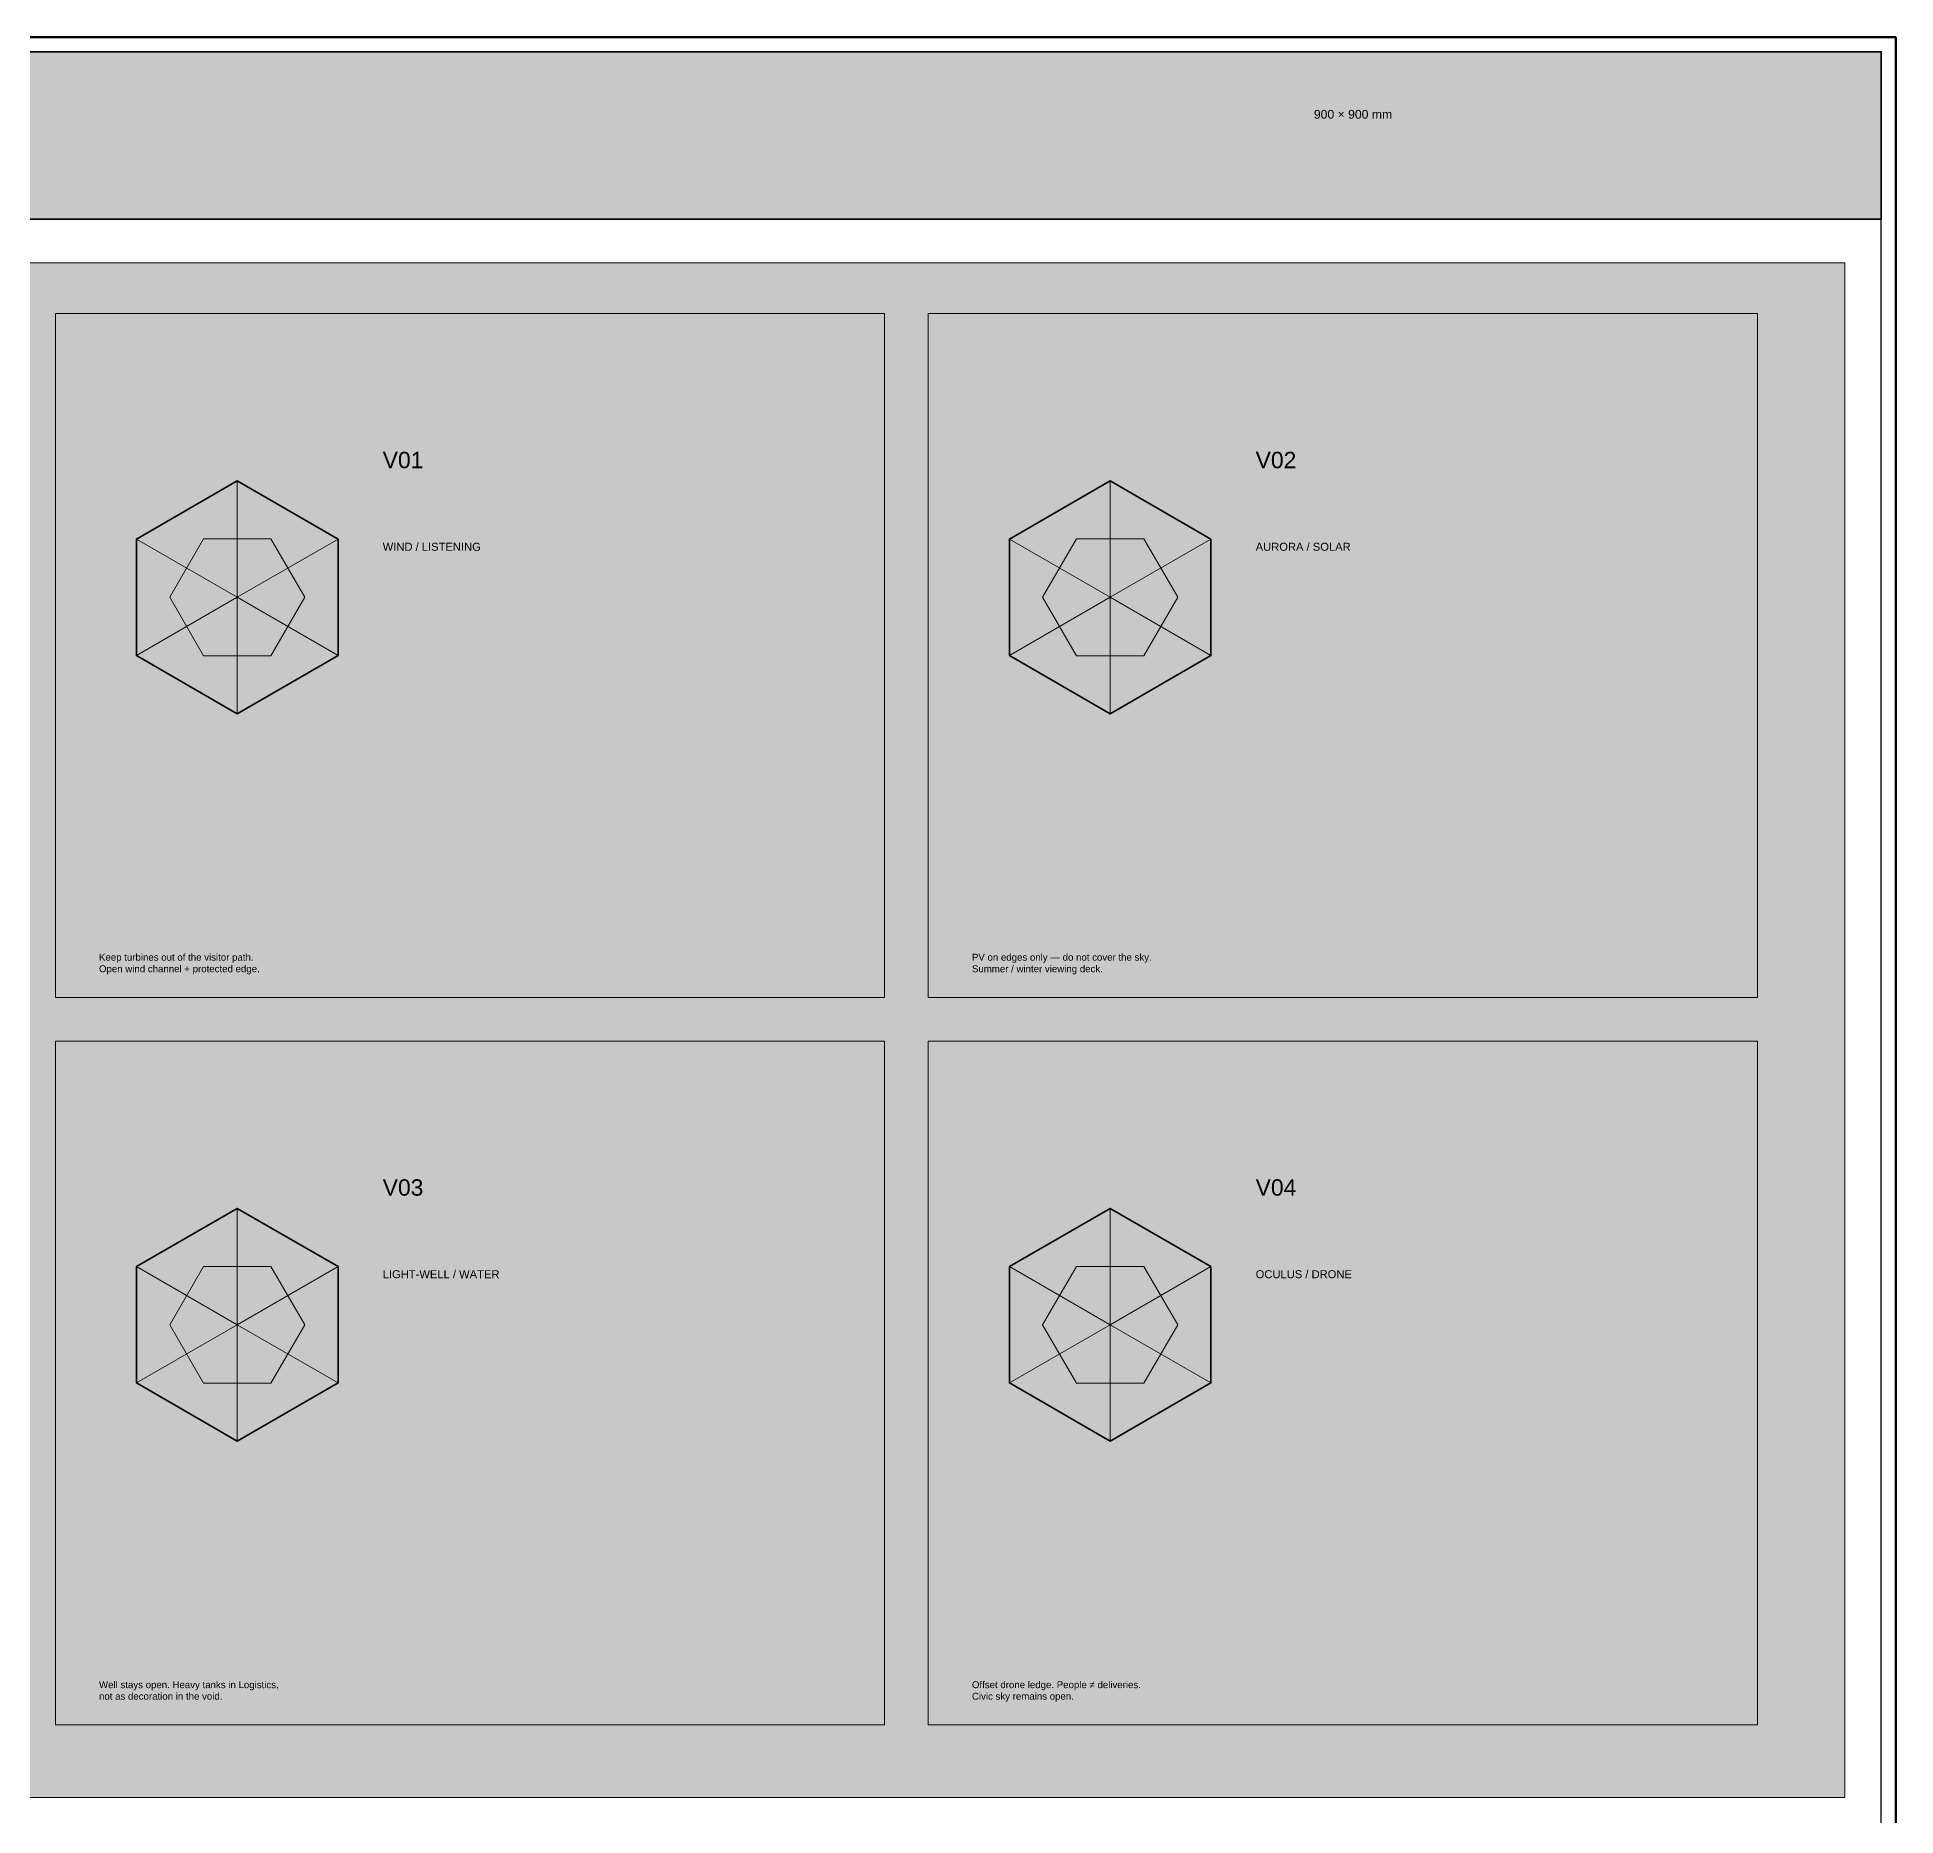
# Model space of a CAD drawing. Header units: millimetres. Extents: x 0 to 4200, y -1100 to 900.
# Drawn here: x 1489 to 2000, y -689 to -200 of the extents above; entities that cross this region are included whole.
import ezdxf

# ---------------------------------------------------------------- set-up
doc = ezdxf.new("R2010")
doc.units = ezdxf.units.MM
for name, color, linetype, lineweight, true_color in [('A-ANNO', 7, 'Continuous', 18, 0x20242a), ('A-HATCH', 7, 'Continuous', 9, 0xb4bac0), ('A-SHEET', 7, 'Continuous', 50, 0x142030), ('A-TITL', 7, 'Continuous', 35, 0x142030), ('A-WALL', 7, 'Continuous', 40, 0x20242a), ('G-GRID', 7, 'Continuous', 9, 0xd2d6da)]:
    doc.layers.add(name, color=color, linetype=linetype, lineweight=lineweight, true_color=true_color)
doc.styles.add('ANNO', font='Arial.ttf')
doc.styles.add('TITLE', font='Arial.ttf')

msp = doc.modelspace()

# ---------------------------------------------------------------- hatches: boundary and pattern name
at = {"layer": 'A-HATCH', "true_color": 0x142030}
h = msp.add_hatch(color=7, dxfattribs=at)
h.dxf.hatch_style = 1
h.paths.add_polyline_path([(1104, -250), (1996, -250), (1996, -204), (1104, -204)])
at = {"layer": 'A-HATCH', "true_color": 0xfcfdfe}
h = msp.add_hatch(color=7, dxfattribs=at)
h.dxf.hatch_style = 1
h.paths.add_polyline_path([(1114, -684), (1986, -684), (1986, -262), (1114, -262)])
at = {"layer": 'A-HATCH', "true_color": 0xffffff}
h = msp.add_hatch(color=7, dxfattribs=at)
h.dxf.hatch_style = 1
h.paths.add_polyline_path([(1494, -464), (1722, -464), (1722, -276), (1494, -276)])
h = msp.add_hatch(color=7, dxfattribs=at)
h.dxf.hatch_style = 1
h.paths.add_polyline_path([(1734, -464), (1962, -464), (1962, -276), (1734, -276)])
h = msp.add_hatch(color=7, dxfattribs=at)
h.dxf.hatch_style = 1
h.paths.add_polyline_path([(1494, -664), (1722, -664), (1722, -476), (1494, -476)])
h = msp.add_hatch(color=7, dxfattribs=at)
h.dxf.hatch_style = 1
h.paths.add_polyline_path([(1734, -664), (1962, -664), (1962, -476), (1734, -476)])

# ---------------------------------------------------------------- linework, layer by layer
at = {"layer": 'A-SHEET', "lineweight": 70, "true_color": 0x142030}
msp.add_lwpolyline([(1100, -1100), (2000, -1100), (2000, -200), (1100, -200)], close=True, dxfattribs=at)
at = {"layer": 'A-SHEET', "lineweight": 25, "true_color": 0x142030}
msp.add_lwpolyline([(1104, -1096), (1996, -1096), (1996, -204), (1104, -204)], close=True, dxfattribs=at)
at = {"layer": 'A-SHEET', "lineweight": 13, "true_color": 0xb4bac0}
msp.add_lwpolyline([(1114, -684), (1986, -684), (1986, -262), (1114, -262)], close=True, dxfattribs=at)
at = {"layer": 'A-SHEET', "lineweight": 20, "true_color": 0xebaa2d}
for points in [[(1494, -464), (1722, -464), (1722, -276), (1494, -276)], [(1734, -464), (1962, -464), (1962, -276), (1734, -276)], [(1494, -664), (1722, -664), (1722, -476), (1494, -476)], [(1734, -664), (1962, -664), (1962, -476), (1734, -476)]]:
    msp.add_lwpolyline(points, close=True, dxfattribs=at)
at = {"layer": 'A-TITL'}
msp.add_lwpolyline([(1104, -250), (1996, -250), (1996, -204), (1104, -204)], close=True, dxfattribs=at)
at = {"layer": 'A-WALL', "lineweight": 35, "true_color": 0x20242a}
for points in [[(1571.71, -338), (1544, -322), (1516.29, -338), (1516.29, -370), (1544, -386), (1571.71, -370)], [(1811.71, -338), (1784, -322), (1756.29, -338), (1756.29, -370), (1784, -386), (1811.71, -370)], [(1571.71, -538), (1544, -522), (1516.29, -538), (1516.29, -570), (1544, -586), (1571.71, -570)], [(1811.71, -538), (1784, -522), (1756.29, -538), (1756.29, -570), (1784, -586), (1811.71, -570)]]:
    msp.add_lwpolyline(points, close=True, dxfattribs=at)
at = {"layer": 'A-WALL', "lineweight": 18, "true_color": 0x5a626c}
for points in [[(1562.56, -354), (1553.28, -337.93), (1534.72, -337.93), (1525.44, -354), (1534.72, -370.07), (1553.28, -370.07)], [(1802.56, -354), (1793.28, -337.93), (1774.72, -337.93), (1765.44, -354), (1774.72, -370.07), (1793.28, -370.07)], [(1562.56, -554), (1553.28, -537.93), (1534.72, -537.93), (1525.44, -554), (1534.72, -570.07), (1553.28, -570.07)], [(1802.56, -554), (1793.28, -537.93), (1774.72, -537.93), (1765.44, -554), (1774.72, -570.07), (1793.28, -570.07)]]:
    msp.add_lwpolyline(points, close=True, dxfattribs=at)
at = {"layer": 'G-GRID', "lineweight": 9, "true_color": 0xc8cdd2}
for p, q in [((1544, -322), (1544, -354)), ((1784, -322), (1784, -354)), ((1516.29, -338), (1544, -354)), ((1571.71, -338), (1544, -354)), ((1756.29, -338), (1784, -354)), ((1811.71, -338), (1784, -354)), ((1516.29, -370), (1544, -354)), ((1544, -386), (1544, -354)), ((1571.71, -370), (1544, -354)), ((1756.29, -370), (1784, -354)), ((1784, -386), (1784, -354)), ((1811.71, -370), (1784, -354)), ((1544, -522), (1544, -554)), ((1784, -522), (1784, -554)), ((1516.29, -538), (1544, -554)), ((1571.71, -538), (1544, -554)), ((1756.29, -538), (1784, -554)), ((1811.71, -538), (1784, -554)), ((1516.29, -570), (1544, -554)), ((1544, -586), (1544, -554)), ((1571.71, -570), (1544, -554)), ((1756.29, -570), (1784, -554)), ((1784, -586), (1784, -554)), ((1811.71, -570), (1784, -554))]:
    msp.add_line(p, q, dxfattribs=at)

# ---------------------------------------------------------------- texts
at = {"layer": 'A-ANNO', "color": 7, "true_color": 0x142030, "attachment_point": 1, "style": 'TITLE'}
for s, insert, char_height, width in [('V01', (1584, -314), 4.5, 120), ('V02', (1824, -314), 4.5, 120), ('WIND / LISTENING', (1584, -339), 2.2, 130), ('AURORA / SOLAR', (1824, -339), 2.2, 130), ('V03', (1584, -514), 4.5, 120), ('V04', (1824, -514), 4.5, 120), ('LIGHT-WELL / WATER', (1584, -539), 2.2, 130), ('OCULUS / DRONE', (1824, -539), 2.2, 130)]:
    msp.add_mtext(s, dxfattribs=dict(at, insert=insert, char_height=char_height, width=width))
at = {"layer": 'A-ANNO', "color": 7, "true_color": 0x20242a, "char_height": 1.9, "width": 200, "attachment_point": 1, "style": 'ANNO'}
for s, insert in [('Keep turbines out of the visitor path.\\POpen wind channel + protected edge.', (1506, -452)), ('PV on edges only — do not cover the sky.\\PSummer / winter viewing deck.', (1746, -452)), ('Well stays open. Heavy tanks in Logistics,\\Pnot as decoration in the void.', (1506, -652)), ('Offset drone ledge. People ≠ deliveries.\\PCivic sky remains open.', (1746, -652))]:
    msp.add_mtext(s, dxfattribs=dict(at, insert=insert))
at = {"layer": 'A-TITL', "color": 7, "true_color": 0xc8d2dc, "insert": (1840, -220), "char_height": 2.4, "width": 140, "attachment_point": 1, "style": 'ANNO'}
msp.add_mtext('900 × 900 mm', dxfattribs=at)

doc.saveas('drawing.dxf')
